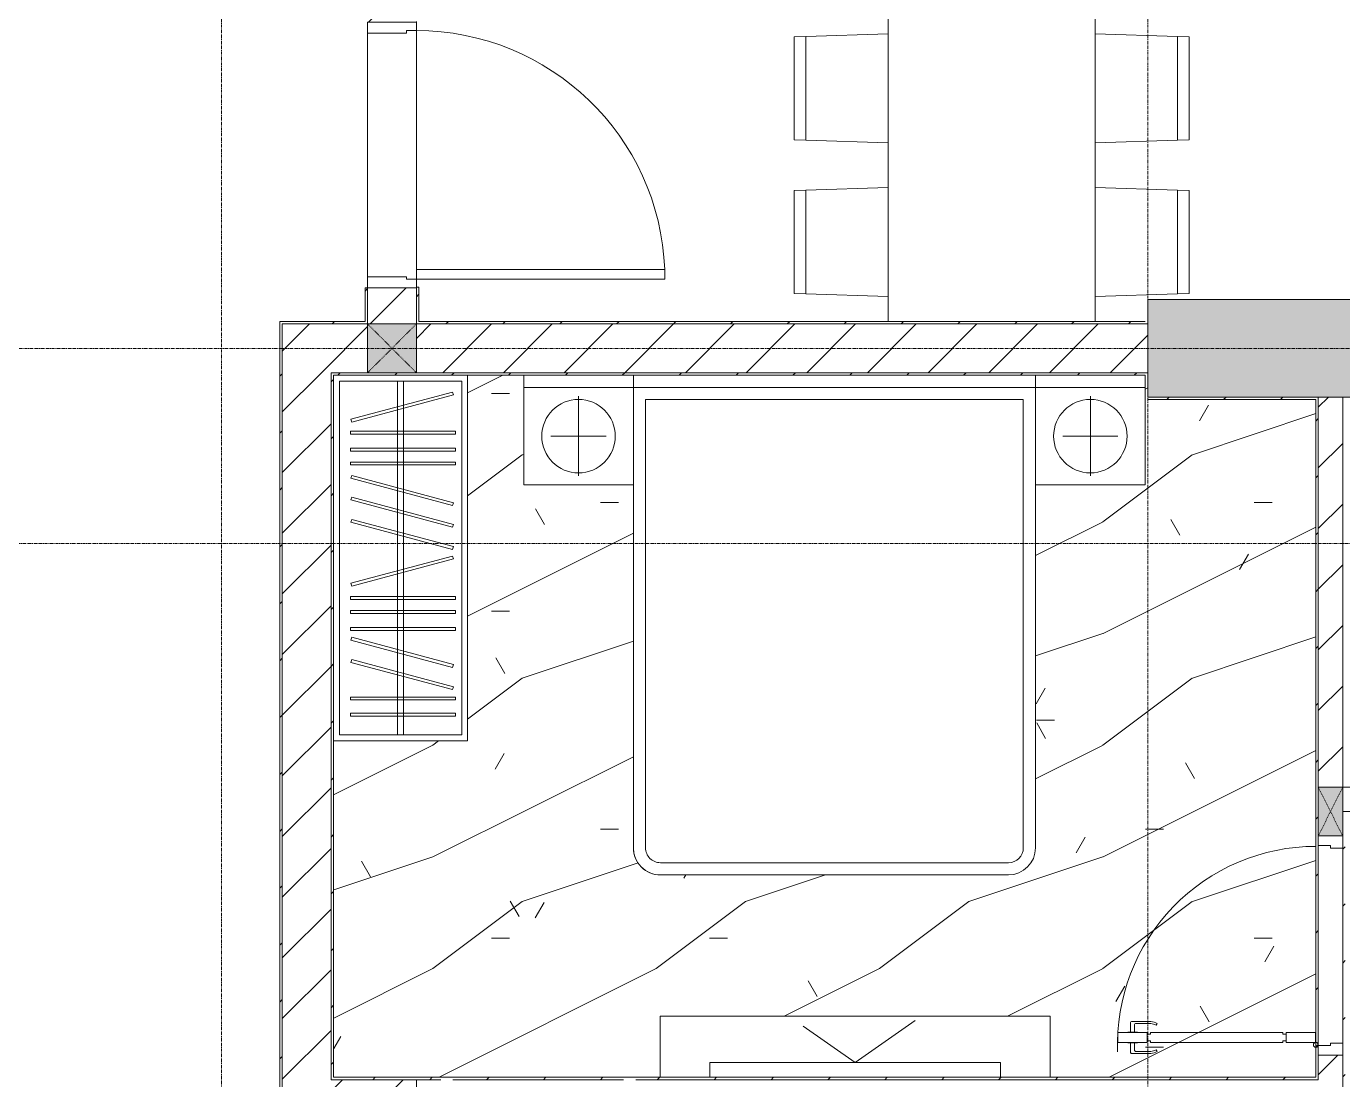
# Model space of a CAD drawing. Header units: millimetres. Extents: x 5357 to 259384, y -16348 to 109893.
# Drawn here: x 117453 to 122853, y 42337 to 46658 of the extents above; entities that cross this region are included whole.
import ezdxf

# ---------------------------------------------------------------- set-up
doc = ezdxf.new("R2010")
doc.units = ezdxf.units.MM
doc.linetypes.add('Dash', pattern=[6, 3, -3])
doc.linetypes.add('Grid Line', pattern=[22.225, 12.7, -3.175, 3.175, -3.175])
for name, color, linetype, lineweight in [('0-1', 7, 'Continuous', 5), ('A-DETL-GENF', 92, 'Continuous', 9), ('A-DETL-GENF-1', 53, 'Continuous', 9), ('A-DOOR', 31, 'Continuous', 9), ('A-DOOR-1', 254, 'Continuous', 9), ('A-DOOR-2', 53, 'Continuous', 9), ('A-DOOR-FRAM', 31, 'Continuous', 9), ('A-FLOR-1', 53, 'Continuous', 9), ('A-FLOR-PATT-1', 10, 'Continuous', 9), ('A-WALL', 113, 'Continuous', 9), ('A-WALL-1', 9, 'Continuous', 18), ('A-WALL-3', 113, 'Continuous', 18), ('A-WALL-PATT', 111, 'Continuous', 9), ('A-WALL-PATT-1', 10, 'Continuous', 9), ('A-WALL-PATT-2', 53, 'Continuous', 9), ('I-FURN-1', 254, 'Continuous', 9), ('I-WALL-1', 9, 'Continuous', 18), ('I-WALL-3', 2, 'Continuous', 18), ('S-COLS', 52, 'Continuous', 9), ('S-COLS-1', 253, 'Continuous', 5), ('S-COLS-2', 9, 'Continuous', 18), ('S-COLS-3', 53, 'Continuous', 9), ('S-COLS-4', 254, 'Continuous', 9), ('S-COLS-5', 52, 'Continuous', 18), ('S-COLS-6', 52, 'Dash', 9), ('S-COLS-HDLN', 52, 'Dash', 9), ('S-COLS-HDLN-1', 53, 'Dash', 9), ('S-GRID-1', 1, 'Grid Line', 9)]:
    doc.layers.add(name, color=color, linetype=linetype, lineweight=lineweight)
pattern_1 = [(45, (0, 0), (-124.4508, 124.4508), [])]
pattern_2 = [(45, (0, 0), (-116.67262, 116.67262), [])]

# ---------------------------------------------------------------- blocks, each defined once
blk = doc.blocks.new('M_Concrete-Rectangular-Column2 - 400x1300-812637-TKCS_MB CẢNH QUAN CÂY XANH')
at = {"layer": 'S-COLS-3'}
blk.add_hatch(color=256, dxfattribs=at).paths.add_polyline_path([(-650, 200), (-650, -200), (650, -200), (650, 200), (163.7, 200)])
at = {"layer": 'S-COLS-2'}
for p, q in [((-650, 200), (650, 200)), ((-650, -200), (-650, 200)), ((650, 200), (650, -200)), ((650, -200), (-650, -200))]:
    blk.add_line(p, q, dxfattribs=at)
blk = doc.blocks.new('NCV_TKTC_KET CAU_rvt-1-TKCS_MB CẢNH QUAN CÂY XANH')
at = {"layer": 'S-COLS-3'}
blk.add_blockref('M_Concrete-Rectangular-Column2 - 400x1300-812637-TKCS_MB CẢNH QUAN CÂY XANH', (122702.6, 45336.9), dxfattribs=at)
blk = doc.blocks.new('RES_BAN AN 1 - RES_BAN AN 1-V94-TKCS_MB CẢNH QUAN CÂY XANH')
at = {"layer": 'I-FURN-1'}
for p, q in [((-425, 0), (-425, -1275)), ((425, -1275), (425, 0)), ((-761.9, -113.5), (-425, -102.3)), ((-425, -102.3), (-425, -549.7)), ((425, -102.3), (425, -549.7)), ((761.9, -113.5), (425, -102.3)), ((-761.9, -113.5), (-809.6, -115.1)), ((-809.6, -115.1), (-809.6, -536.9)), ((-761.9, -538.5), (-761.9, -113.5)), ((-761.9, -538.5), (-761.9, -113.5)), ((761.9, -538.5), (761.9, -113.5)), ((761.9, -113.5), (761.9, -538.5)), ((809.6, -115.1), (761.9, -113.5)), ((809.6, -536.9), (809.6, -115.1)), ((-809.6, -536.9), (-761.9, -538.5)), ((-425, -549.7), (-761.9, -538.5)), ((425, -549.7), (761.9, -538.5)), ((761.9, -538.5), (809.6, -536.9)), ((-809.6, -745.3), (-761.9, -743.8)), ((-809.6, -1167.2), (-809.6, -745.3)), ((-761.9, -743.8), (-425, -732.5)), ((-761.9, -1168.8), (-761.9, -743.8)), ((-761.9, -743.8), (-761.9, -1168.8)), ((-425, -732.5), (-425, -1180)), ((425, -732.5), (425, -1180)), ((761.9, -743.8), (425, -732.5)), ((761.9, -743.8), (809.6, -745.3)), ((761.9, -1168.8), (761.9, -743.8)), ((761.9, -1168.8), (761.9, -743.8)), ((809.6, -745.3), (809.6, -1167.2)), ((-761.9, -1168.8), (-809.6, -1167.2)), ((-425, -1180), (-761.9, -1168.8)), ((425, -1180), (761.9, -1168.8)), ((809.6, -1167.2), (761.9, -1168.8)), ((-425, -1275), (425, -1275))]:
    blk.add_line(p, q, dxfattribs=at)
blk = doc.blocks.new('DOOR_CW_01 CANH MO-PANEL KINH - DIW_01-900x2200-CỬA GỖ VÂN LAMINATE-553393-TKCS_MB CẢNH QUAN CÂY XANH')
at = {"layer": 'A-DETL-GENF-1'}
for p, q in [((-397, 872), (-357, 872)), ((-397, 752), (-397, 872)), ((-357, 872), (-357, 752)), ((-442, 737), (-442, 816.5)), ((-399, 820.5), (-438, 820.5)), ((-399, 831.8), (-397, 831.8)), ((-399, 792.2), (-399, 831.8)), ((-397, 792.2), (-397, 831.8)), ((-357, 792.2), (-357, 831.8)), ((-355, 831.8), (-357, 831.8)), ((-355, 792.2), (-355, 831.8)), ((-355, 820.5), (-316, 820.5)), ((-312, 737), (-312, 816.5)), ((-434, 799.5), (-434, 737)), ((-399, 803.5), (-430, 803.5)), ((-397, 792.2), (-399, 792.2)), ((-357, 792.2), (-355, 792.2)), ((-355, 803.5), (-324, 803.5)), ((-320, 799.5), (-320, 737)), ((-433.9, 711.2), (-427.3, 715.8)), ((-357, 752), (-397, 752)), ((-397, 738), (-391, 738)), ((-397, 738), (-397, 196)), ((-363, 752), (-391, 752)), ((-391, 752), (-391, 738)), ((-363, 738), (-363, 752)), ((-357, 738), (-363, 738)), ((-357, 196), (-357, 738)), ((-320.1, 711.2), (-326.7, 715.8)), ((-397, 196), (-391, 196)), ((-357, 182), (-397, 182)), ((-397, 182), (-397, 62)), ((-391, 196), (-391, 182)), ((-391, 182), (-363, 182)), ((-357, 196), (-363, 196)), ((-363, 182), (-363, 196)), ((-357, 62), (-357, 182)), ((-397, 62), (-357, 62))]:
    blk.add_line(p, q, dxfattribs=at)
blk.add_circle((-407, 60), 10, dxfattribs=at)
for centre, radius, start, end in [((-407, 60), 814, 360, 92), ((-438, 816.5), 4, 90, 180), ((-316, 816.5), 4, 0, 90), ((-430, 799.5), 4, 90, 180), ((-324, 799.5), 4, 360, 90), ((-397, 737), 45, 180, 215), ((-397, 737), 37, 180, 215), ((-357, 737), 37, 325, 0), ((-357, 737), 45, 325, 0)]:
    blk.add_arc(centre, radius, start, end, dxfattribs=at)
at = {"layer": 'A-DOOR-2'}
for p, q in [((-410, 50), (-450, 50)), ((-450, 50), (-450, -50)), ((-410, 0), (-410, 50)), ((-400, 0), (-410, 0)), ((-407, 50), (-382, 50)), ((-400, -50), (-400, 0)), ((410, 0), (400, 0)), ((400, 0), (400, -50)), ((450, 50), (410, 50)), ((410, 50), (410, 0)), ((450, -50), (450, 50)), ((-450, -50), (-400, -50)), ((400, -50), (450, -50))]:
    blk.add_line(p, q, dxfattribs=at)
blk = doc.blocks.new('G1_SOF - BO TRU - 100x200-V87-TKCS_MB CẢNH QUAN CÂY XANH')
at = {"layer": 'S-COLS-3'}
blk.add_hatch(color=256, dxfattribs=at).paths.add_polyline_path([(-50, -100), (50, -100), (50, 100), (-50, 100)])
at = {"layer": 'S-COLS-2'}
for p, q in [((-50, -100), (-50, 100)), ((50, 100), (50, -100)), ((50, -100), (-50, -100))]:
    blk.add_line(p, q, dxfattribs=at)
at = {"layer": 'S-COLS-HDLN-1'}
for p, q in [((50, -100), (-50, 100)), ((-50, -100), (50, 100))]:
    blk.add_line(p, q, dxfattribs=at)
blk = doc.blocks.new('GIUONG NGU-2TAB-1600x2000 - GIUONG NGU-2TAB-1600x2000-851491-TKCS_MB CẢNH QUAN CÂY XANH')
at = {"layer": 'I-FURN-1'}
for p, q in [((569.6, 2050), (1997.1, 2050)), ((1997.1, 2050), (569.6, 2050)), ((1997.1, 2000), (569.6, 2000)), ((458.5, 50), (458.5, 1938.9)), ((458.5, 1938.9), (458.5, 50)), ((508.5, 1938.9), (508.5, 100)), ((2058.2, 100), (2058.2, 1938.9)), ((2108.2, 1938.9), (2108.2, 50)), ((2108.2, 50), (2108.2, 1938.9)), ((8.5, 50), (8.5, 450.3)), ((8.5, 450.3), (458.5, 450.3)), ((8.5, 450.3), (458.5, 450.3)), ((8.5, 50), (8.5, 450.3)), ((458.5, 450.3), (458.5, 50)), ((458.5, 450.3), (458.5, 50)), ((2108.2, 50), (2108.2, 450.3)), ((2108.2, 450.3), (2558.2, 450.3)), ((2108.2, 450.3), (2108.2, 50)), ((2558.2, 450.3), (2108.2, 450.3)), ((2558.2, 450.3), (2558.2, 50)), ((2558.2, 50), (2558.2, 450.3)), ((233.5, 86.8), (233.5, 413.5)), ((2333.2, 86.8), (2333.2, 413.5)), ((120.2, 250.2), (346.8, 250.2)), ((2446.5, 250.2), (2219.8, 250.2)), ((508.5, 100), (2058.2, 100)), ((458.5, 50), (8.5, 50)), ((8.5, 0), (8.5, 50)), ((8.5, 50), (458.5, 50)), ((458.5, 50), (8.5, 50)), ((2108.2, 50), (458.5, 50)), ((458.5, 50), (458.5, 0)), ((458.5, 0), (458.5, 50)), ((458.5, 50), (2108.2, 50)), ((458.5, 50), (2108.2, 50)), ((2558.2, 50), (2108.2, 50)), ((2108.2, 50), (2558.2, 50)), ((2108.2, 0), (2108.2, 50)), ((2108.2, 50), (2108.2, 0)), ((2108.2, 50), (2558.2, 50)), ((2558.2, 50), (2558.2, 0))]:
    blk.add_line(p, q, dxfattribs=at)
for centre in [(233.5, 250.2), (2333.2, 250.2)]:
    blk.add_circle(centre, 150.7, dxfattribs=at)
for centre, radius, start, end in [((569.6, 1938.9), 111.1, 90, 180), ((569.6, 1938.9), 111.1, 90, 180), ((569.6, 1938.9), 61.1, 90, 180), ((1997.1, 1938.9), 111.1, 0, 90), ((1997.1, 1938.9), 111.1, 360, 90), ((1997.1, 1938.9), 61.1, 360, 90)]:
    blk.add_arc(centre, radius, start, end, dxfattribs=at)
blk = doc.blocks.new('TU QUAN AO-SUITE ROOM_3 - TU QUAN AO-SUITE ROOM_3-V89-TKCS_MB CẢNH QUAN CÂY XANH')
at = {"layer": 'I-FURN-1'}
for p, q in [((0, -1500), (0, 0)), ((0, 0), (0, -1500)), ((-526, -24), (-24, -24)), ((-526, -1476), (-526, -24)), ((-526, -24), (-526, -600)), ((-287, -24), (-287, -576)), ((-263, -24), (-263, -576)), ((-24, -24), (-24, -1476)), ((-478.3, -181.1), (-61.3, -69.4)), ((-58.2, -80.9), (-475.2, -192.7)), ((-61.3, -69.4), (-58.2, -80.9)), ((-475.2, -192.7), (-478.3, -181.1)), ((-480.1, -229.7), (-50.1, -229.7)), ((-480.1, -241.7), (-480.1, -229.7)), ((-50.1, -241.7), (-480.1, -241.7)), ((-50.1, -229.7), (-50.1, -241.7)), ((-480.1, -299.2), (-50.1, -299.2)), ((-480.1, -311.2), (-480.1, -299.2)), ((-50.1, -311.2), (-480.1, -311.2)), ((-50.1, -299.2), (-50.1, -311.2)), ((-480.1, -356.4), (-50.1, -356.4)), ((-480.1, -368.4), (-480.1, -356.4)), ((-50.1, -368.4), (-480.1, -368.4)), ((-50.1, -356.4), (-50.1, -368.4)), ((-475.2, -411.5), (-478.3, -423.1)), ((-478.3, -423.1), (-61.3, -534.9)), ((-58.2, -523.3), (-475.2, -411.5)), ((-475.2, -500.3), (-478.3, -511.9)), ((-478.3, -511.9), (-61.3, -623.6)), ((-58.2, -612.1), (-475.2, -500.3)), ((-61.3, -534.9), (-58.2, -523.3)), ((-475.2, -591.5), (-478.3, -603.1)), ((-58.2, -703.3), (-475.2, -591.5)), ((-287, -576), (-287, -1476)), ((-263, -576), (-263, -1476)), ((-526, -1476), (-526, -600)), ((-478.3, -603.1), (-61.3, -714.9)), ((-61.3, -623.6), (-58.2, -612.1)), ((-478.3, -853.9), (-61.3, -742.1)), ((-58.2, -753.7), (-475.2, -865.5)), ((-61.3, -714.9), (-58.2, -703.3)), ((-61.3, -742.1), (-58.2, -753.7)), ((-475.2, -865.5), (-478.3, -853.9)), ((-480.1, -908.6), (-480.1, -920.6)), ((-480.1, -908.6), (-480.1, -920.6)), ((-50.1, -908.6), (-480.1, -908.6)), ((-50.1, -920.6), (-50.1, -908.6)), ((-480.1, -920.6), (-50.1, -920.6)), ((-480.1, -965.8), (-480.1, -977.8)), ((-480.1, -965.8), (-480.1, -977.8)), ((-50.1, -965.8), (-480.1, -965.8)), ((-50.1, -977.8), (-50.1, -965.8)), ((-480.1, -977.8), (-50.1, -977.8)), ((-480.1, -1035.3), (-480.1, -1047.3)), ((-480.1, -1035.3), (-480.1, -1047.3)), ((-50.1, -1035.3), (-480.1, -1035.3)), ((-480.1, -1047.3), (-50.1, -1047.3)), ((-475.2, -1075.3), (-478.3, -1086.9)), ((-58.2, -1187.1), (-475.2, -1075.3)), ((-50.1, -1047.3), (-50.1, -1035.3)), ((-478.3, -1086.9), (-61.3, -1198.6)), ((-475.2, -1166.5), (-478.3, -1178.1)), ((-478.3, -1178.1), (-61.3, -1289.9)), ((-58.2, -1278.3), (-475.2, -1166.5)), ((-61.3, -1198.6), (-58.2, -1187.1)), ((-61.3, -1289.9), (-58.2, -1278.3)), ((-480.1, -1320.5), (-480.1, -1332.5)), ((-480.1, -1320.5), (-480.1, -1332.5)), ((-50.1, -1320.5), (-480.1, -1320.5)), ((-480.1, -1332.5), (-50.1, -1332.5)), ((-50.1, -1332.5), (-50.1, -1320.5)), ((-480.1, -1386.9), (-480.1, -1398.9)), ((-480.1, -1386.9), (-480.1, -1398.9)), ((-50.1, -1386.9), (-480.1, -1386.9)), ((-480.1, -1398.9), (-50.1, -1398.9)), ((-50.1, -1398.9), (-50.1, -1386.9)), ((-550, -1500), (0, -1500)), ((0, -1500), (-550, -1500)), ((-24, -1476), (-526, -1476))]:
    blk.add_line(p, q, dxfattribs=at)
blk = doc.blocks.new('RES_BAN AN - RES_BAN AN-850638-TKCS_MB CẢNH QUAN CÂY XANH')
at = {"layer": 'I-FURN-1'}
for p, q in [((0, 0), (0, -250)), ((1600, -250), (1600, 0)), ((0, -250), (1600, -250))]:
    blk.add_line(p, q, dxfattribs=at)
blk = doc.blocks.new('KE TIVI-2 - KE TIVI-2-842843-TKCS_MB CẢNH QUAN CÂY XANH')
at = {"layer": 'I-FURN-1'}
for p, q in [((-595.6, 0), (-595.6, -60)), ((595.6, -60), (595.6, 0)), ((-595.6, -60), (595.6, -60)), ((0, -60), (-245.7, -232.1)), ((213, -209.1), (0, -60))]:
    blk.add_line(p, q, dxfattribs=at)
blk = doc.blocks.new('NCV_TKTC_TANG 1_rvt-1-TKCS_MB CẢNH QUAN CÂY XANH')
at = {"layer": 'A-FLOR-PATT-1'}
h = blk.add_hatch(dxfattribs=at)
h.set_pattern_fill('FP_5', color=256, style=0, pattern_type=2)
h.set_pattern_definition([(0, (0, 0), (1788.16, 447.04), [73.762, -1267.358, 73.762, -1267.358, -7152.64]), (0, (0, 0), (1788.16, 447.04), [-2682.24, 73.762, -2608.478, 73.762, -1267.358, -3129.28]), (0, (0, 0), (1788.16, 447.04), [-6705.6, 73.762, -820.318, 73.762, -2161.438]), (120, (670.56, 223.5), (-1281.228, 1325.072), [73.762, -1267.358, 73.762, -8419.998]), (120, (670.56, 223.5), (-1281.228, 1325.072), [-1414.882, -1267.358, 73.762, -2608.478, -4470.4]), (120, (670.56, 223.5), (-1281.228, 1325.072), [-5364.48, 73.762, -1267.358, 73.762, -3055.518]), (120, (670.56, 223.5), (-1281.228, 1325.072), [-6779.362, -820.318, 73.762, -2161.438]), (240, (894.1, 1117.6), (-506.932, -1772.112), [73.762, -1267.358, 73.762, -8419.998]), (240, (894.1, 1117.6), (-506.932, -1772.112), [-1414.882, -1267.358, 73.762, -2608.478, -4470.4]), (240, (894.1, 1117.6), (-506.932, -1772.112), [-5364.48, 73.762, -1267.358, 73.762, -3055.518]), (240, (894.1, 1117.6), (-506.932, -1772.112), [-6779.362, -820.318, 73.762, -2161.438])])
h.paths.add_polyline_path([(119052.5, 42346.9), (120052.6, 42346.9), (120052.6, 42596.9), (121652.6, 42596.9), (121652.6, 42346.9), (122742.6, 42346.9), (122742.6, 45126.9), (122052.6, 45126.9), (122052.6, 45226.9), (122042.5, 45226.9), (122042.5, 44776.6), (121592.5, 44776.6), (121592.5, 43288), (121588.7, 43259.3), (121577.6, 43232.5), (121558.7, 43208.5), (121536.9, 43191.8), (121510.1, 43180.7), (121481.4, 43176.9), (120053.9, 43176.9), (120025.2, 43180.7), (119998.4, 43191.8), (119975.4, 43209.5), (119957.7, 43232.5), (119946.6, 43259.3), (119942.8, 43288), (119942.8, 44776.6), (119492.8, 44776.6), (119492.8, 45226.9), (119262.6, 45226.9), (119262.6, 43726.9), (118712.6, 43726.9), (118714.5, 42346.9), (118852.5, 42346.9)])
h = blk.add_hatch(dxfattribs=at)
h.set_pattern_fill('FP_4', color=256, style=0, pattern_type=2)
h.set_pattern_definition([(216.87, (366.52, 916.3), (2748.89673, 1832.6049), [458.15, -4123.35]), (206.565, (916.3, 641.4), (-916.3012, -916.2996), [1024.455, -1024.455]), (198.435, (916.3, 183.26), (-1832.59854, -916.30195), [579.52, -2318.076])])
h.paths.add_polyline_path([(119052.5, 42346.9), (120052.6, 42346.9), (120052.6, 42596.9), (121652.6, 42596.9), (121652.6, 42346.9), (122742.6, 42346.9), (122742.6, 45126.9), (122052.6, 45126.9), (122052.6, 45226.9), (122042.5, 45226.9), (122042.5, 44776.6), (121592.5, 44776.6), (121592.5, 43288), (121588.7, 43259.3), (121577.6, 43232.5), (121558.7, 43208.5), (121536.9, 43191.8), (121510.1, 43180.7), (121481.4, 43176.9), (120053.9, 43176.9), (120025.2, 43180.7), (119998.4, 43191.8), (119975.4, 43209.5), (119957.7, 43232.5), (119946.6, 43259.3), (119942.8, 43288), (119942.8, 44776.6), (119492.8, 44776.6), (119492.8, 45226.9), (119262.6, 45226.9), (119262.6, 43726.9), (118712.6, 43726.9), (118714.5, 42346.9), (118852.5, 42346.9)])
at = {"layer": 'A-WALL-PATT-1'}
h = blk.add_hatch(dxfattribs=at)
h.set_pattern_fill('FP_2', color=256, style=0, pattern_type=2)
h.set_pattern_definition(pattern_1)
h.paths.add_polyline_path([(122769.2, 40436.9), (122852.6, 40436.9), (122852.6, 41337.3), (122752.6, 41337.3), (122752.6, 40436.9)])
h.paths.add_polyline_path([(122752.6, 42137.3), (122852.6, 42137.3), (122852.6, 42436.9), (122752.6, 42436.9), (122752.6, 42236.9)])
h.paths.add_polyline_path([(122769.2, 43536.9), (122852.6, 43536.9), (122852.6, 45136.9), (122752.6, 45136.9), (122752.6, 43536.9)])
at = {"layer": 'A-WALL-PATT-2'}
h = blk.add_hatch(dxfattribs=at)
h.set_pattern_fill('FP_10', color=256, style=0, pattern_type=2)
h.set_pattern_definition(pattern_2)
h.paths.add_polyline_path([(119062.6, 45436.9), (119062.6, 45587.4), (119052.6, 45587.4), (119052.6, 45436.9)])
h.paths.add_polyline_path([(119062.6, 46677.4), (119062.6, 48436.9), (119052.6, 48436.9), (119052.6, 46677.4)])
h = blk.add_hatch(dxfattribs=at)
h.set_pattern_fill('FP_10', color=256, style=0, pattern_type=2)
h.set_pattern_definition(pattern_2)
h.paths.add_polyline_path([(121558.7, 45436.9), (122042.6, 45436.9), (122042.6, 45446.9), (119062.6, 45446.9), (119062.6, 45436.9), (119137.9, 45436.9)])
h = blk.add_hatch(dxfattribs=at)
h.set_pattern_fill('FP_10', color=256, style=0, pattern_type=2)
h.set_pattern_definition(pattern_2)
h.paths.add_polyline_path([(118712.6, 42346.9), (118712.6, 45236.9), (118702.6, 45236.9), (118702.6, 42346.9)])
h = blk.add_hatch(dxfattribs=at)
h.set_pattern_fill('FP_10', color=256, style=0, pattern_type=2)
h.set_pattern_definition(pattern_2)
h.paths.add_polyline_path([(118712.6, 45226.9), (122052.6, 45226.9), (122052.6, 45236.9), (118712.6, 45236.9)])
h = blk.add_hatch(dxfattribs=at)
h.set_pattern_fill('FP_10', color=256, style=0, pattern_type=2)
h.set_pattern_definition(pattern_2)
h.paths.add_polyline_path([(122752.6, 45126.9), (122752.6, 45136.9), (122052.6, 45136.9), (122052.6, 45126.9), (122742.6, 45126.9)])
h = blk.add_hatch(dxfattribs=at)
h.set_pattern_fill('FP_10', color=256, style=0, pattern_type=2)
h.set_pattern_definition(pattern_2)
h.paths.add_polyline_path([(122752.6, 42346.9), (122752.6, 45126.9), (122742.6, 45126.9), (122742.6, 42346.9)])
h = blk.add_hatch(dxfattribs=at)
h.set_pattern_fill('FP_10', color=256, style=0, pattern_type=2)
h.set_pattern_definition(pattern_2)
h.paths.add_polyline_path([(122862.6, 40236.9), (122862.6, 43436.9), (122852.6, 43436.9), (122852.6, 40236.9)])
h = blk.add_hatch(dxfattribs=at)
h.set_pattern_fill('FP_10', color=256, style=0, pattern_type=2)
h.set_pattern_definition(pattern_2)
h.paths.add_polyline_path([(118702.6, 42336.9), (122752.6, 42336.9), (122752.6, 42346.9), (118702.6, 42346.9)])
at = {"layer": 'A-FLOR-1'}
for p, q in [((119052.6, 46677.4), (119052.6, 45587.4)), ((119052.7, 45587.4), (119052.7, 46677.4)), ((118852.7, 46630.3), (118852.7, 45630.3))]:
    blk.add_line(p, q, dxfattribs=at)
at = {"layer": 'A-WALL-1'}
for p, q in [((122752.6, 45136.9), (122752.6, 43536.9)), ((122852.6, 43536.9), (122852.6, 45136.9)), ((122902.6, 43536.9), (122852.6, 43536.9)), ((122852.6, 43436.9), (122902.6, 43436.9)), ((122752.6, 42436.9), (122752.6, 42336.9)), ((122852.6, 42137.3), (122852.6, 42436.9))]:
    blk.add_line(p, q, dxfattribs=at)
at = {"layer": 'I-WALL-1'}
for p, q in [((119062.6, 45587.4), (119052.6, 45587.4)), ((119052.6, 45587.4), (119052.6, 45436.9)), ((119062.6, 45446.9), (119062.6, 45587.4)), ((119052.6, 45436.9), (119062.6, 45436.9)), ((122042.6, 45446.9), (119062.6, 45446.9)), ((119062.6, 45436.9), (122042.6, 45436.9)), ((118712.6, 45236.9), (118702.6, 45236.9)), ((118702.6, 45236.9), (118702.6, 42346.9)), ((122052.6, 45236.9), (118712.6, 45236.9)), ((118712.6, 42346.9), (118712.6, 45226.9)), ((118712.6, 45226.9), (122042.6, 45226.9)), ((122052.6, 45126.9), (122742.6, 45126.9)), ((122742.6, 45126.9), (122742.6, 42346.9)), ((122752.6, 45126.9), (122752.6, 45136.9)), ((122752.6, 43536.9), (122752.6, 45126.9)), ((122862.6, 43436.9), (122852.6, 43436.9)), ((122752.6, 42476.9), (122752.6, 43296.9)), ((122852.6, 43286.9), (122852.6, 42486.9)), ((122752.6, 42346.9), (122752.6, 42436.9)), ((122852.6, 42436.9), (122852.6, 42137.3)), ((118702.6, 42346.9), (118702.6, 42336.9)), ((118702.6, 42336.9), (119152.6, 42336.9)), ((122742.6, 42346.9), (118712.6, 42346.9)), ((119202.6, 42336.9), (119902.6, 42336.9)), ((119952.6, 42336.9), (122752.6, 42336.9)), ((122752.6, 42336.9), (122752.6, 42346.9))]:
    blk.add_line(p, q, dxfattribs=at)
at = {"layer": 'A-DOOR-1', "rotation": 90.00000000000087}
blk.add_blockref('DOOR_CW_01 CANH MO-PANEL KINH - DIW_01-900x2200-CỬA GỖ VÂN LAMINATE-553393-TKCS_MB CẢNH QUAN CÂY XANH', (122802.6, 42886.9), dxfattribs=at)
at = {"layer": 'I-FURN-1', "rotation": 180}
for name, p in [('RES_BAN AN 1 - RES_BAN AN 1-V94-TKCS_MB CẢNH QUAN CÂY XANH', (121412.6, 45446.9)), ('GIUONG NGU-2TAB-1600x2000 - GIUONG NGU-2TAB-1600x2000-851491-TKCS_MB CẢNH QUAN CÂY XANH', (122051, 45226.9)), ('RES_BAN AN - RES_BAN AN-850638-TKCS_MB CẢNH QUAN CÂY XANH', (121652.6, 42346.9)), ('KE TIVI-2 - KE TIVI-2-842843-TKCS_MB CẢNH QUAN CÂY XANH', (120852.6, 42346.9))]:
    blk.add_blockref(name, p, dxfattribs=at)
at = {"layer": 'I-FURN-1'}
blk.add_blockref('TU QUAN AO-SUITE ROOM_3 - TU QUAN AO-SUITE ROOM_3-V89-TKCS_MB CẢNH QUAN CÂY XANH', (119262.6, 45226.9), dxfattribs=at)
at = {"layer": 'S-COLS-4', "rotation": 180}
blk.add_blockref('G1_SOF - BO TRU - 100x200-V87-TKCS_MB CẢNH QUAN CÂY XANH', (122802.6, 43436.9), dxfattribs=at)
blk = doc.blocks.new('FD_05 - FD_05-1000x2200mm-835434-TKCS_MB CẢNH QUAN CÂY XANH')
at = {"layer": 'A-DETL-GENF'}
for p, q in [((470, 100), (470, 1120)), ((470, 1120), (510, 1120)), ((510, 1120), (510, 100)), ((510, 100), (470, 100))]:
    blk.add_line(p, q, dxfattribs=at)
blk.add_arc((510, 100), 1020, 92.2475, 180, dxfattribs=at)
at = {"layer": 'A-DOOR-FRAM'}
for p, q in [((-510, 100), (-545, 100)), ((-545, 100), (-545, -100)), ((-510, 60), (-510, 100)), ((-500, 60), (-510, 60)), ((-500, -100), (-500, 60)), ((510, 60), (500, 60)), ((500, 60), (500, -100)), ((545, 100), (510, 100)), ((510, 100), (510, 60)), ((545, -100), (545, 100)), ((-545, -100), (-500, -100)), ((500, -100), (545, -100))]:
    blk.add_line(p, q, dxfattribs=at)
blk = doc.blocks.new('G1_SOF - BO TRU - 200x200-3051103-TKCS_MB CẢNH QUAN CÂY XANH')
at = {"layer": 'S-COLS-HDLN'}
for p, q in [((-100, -100), (100, 100)), ((100, -100), (-100, 100))]:
    blk.add_line(p, q, dxfattribs=at)

msp = doc.modelspace()

# ---------------------------------------------------------------- hatches: boundary and pattern name
at = {"layer": 'A-WALL-PATT'}
h = msp.add_hatch(dxfattribs=at)
h.set_pattern_fill('FP_41', color=256, style=0, pattern_type=2)
h.set_pattern_definition(pattern_2)
h.paths.add_polyline_path([(118852.5, 45436.9), (118852.5, 45585.3), (118842.5, 45583.1), (118842.5, 45436.9)])
h.paths.add_polyline_path([(118842.5, 46675.3), (118852.5, 46675.3), (118852.5, 49486.9), (118842.5, 49486.9), (118842.5, 46773.4)])
h = msp.add_hatch(dxfattribs=at)
h.set_pattern_fill('FP_1', color=256, style=0, pattern_type=2)
h.set_pattern_definition(pattern_1)
h.paths.add_polyline_path([(118852.5, 45436.9), (119052.5, 45436.9), (119052.5, 45585.3), (118852.5, 45585.3)])
h.paths.add_polyline_path([(118852.5, 46675.3), (119052.5, 46675.3), (119052.5, 48436.9), (118852.5, 48436.9), (118852.5, 46773.4)])
h.paths.add_polyline_path([(118852.5, 48636.9), (119052.5, 48636.9), (119052.5, 49486.9), (118852.5, 49486.9), (118852.5, 48745.9)])
h = msp.add_hatch(dxfattribs=at)
h.set_pattern_fill('FP_41', color=256, style=0, pattern_type=2)
h.set_pattern_definition(pattern_2)
h.paths.add_polyline_path([(118502.5, 41276.9), (118502.5, 45446.9), (118492.5, 45446.9), (118492.5, 41276.9)])
h = msp.add_hatch(dxfattribs=at)
h.set_pattern_fill('FP_41', color=256, style=0, pattern_type=2)
h.set_pattern_definition(pattern_2)
h.paths.add_polyline_path([(118532.6, 45436.9), (118842.5, 45436.9), (118842.5, 45446.9), (118502.5, 45446.9), (118502.5, 45436.9)])
h = msp.add_hatch(dxfattribs=at)
h.set_pattern_fill('FP_1', color=256, style=0, pattern_type=2)
h.set_pattern_definition(pattern_1)
h.paths.add_polyline_path([(118852.5, 45236.9), (118852.5, 45436.9), (118502.5, 45436.9), (118502.5, 45236.9), (118702.6, 45236.9)])
h.paths.add_polyline_path([(119052.5, 45236.9), (122052.6, 45236.9), (122052.6, 45436.9), (119052.5, 45436.9)])
h = msp.add_hatch(dxfattribs=at)
h.set_pattern_fill('FP_1', color=256, style=0, pattern_type=2)
h.set_pattern_definition(pattern_1)
h.paths.add_polyline_path([(118532.6, 42336.9), (118702.6, 42336.9), (118702.6, 45236.9), (118502.6, 45236.9), (118502.6, 42336.9)])
h = msp.add_hatch(dxfattribs=at)
h.set_pattern_fill('FP_1', color=256, style=0, pattern_type=2)
h.set_pattern_definition(pattern_1)
h.paths.add_polyline_path([(118532.6, 42136.9), (119052.5, 42136.9), (119052.5, 42336.9), (118502.5, 42336.9), (118502.5, 42136.9)])
at = {"layer": 'S-COLS-1'}
msp.add_hatch(color=256, dxfattribs=at).paths.add_polyline_path([(118852.5, 45236.9), (119052.5, 45236.9), (119052.5, 45436.9), (118852.5, 45436.9)])

# ---------------------------------------------------------------- linework, layer by layer
at = {"layer": 'A-WALL'}
for p, q in [((118852.5, 45630.3), (118852.5, 46630.3)), ((119052.5, 46640.3), (119052.5, 45620.3)), ((118852.5, 45236.9), (118852.5, 45585.3)), ((118842.5, 45436.9), (118502.5, 45436.9)), ((118502.5, 45436.9), (118502.5, 45236.9)), ((118502.5, 45436.9), (118842.5, 45436.9)), ((118852.5, 45436.9), (119052.5, 45436.9)), ((119052.5, 45436.9), (119052.5, 45236.9))]:
    msp.add_line(p, q, dxfattribs=at)
at = {"layer": 'A-WALL-3'}
for p, q in [((119052.5, 45436.9), (119052.5, 45585.3)), ((118852.5, 45436.9), (118842.5, 45436.9)), ((122052.6, 45436.9), (119052.5, 45436.9)), ((118502.6, 45236.9), (118502.6, 42336.9)), ((118702.6, 45236.9), (118852.5, 45236.9)), ((118702.6, 42336.9), (118702.6, 45236.9)), ((119052.5, 45236.9), (122052.6, 45236.9)), ((119052.5, 42336.9), (118702.6, 42336.9)), ((119052.5, 40435.3), (119052.5, 42336.9))]:
    msp.add_line(p, q, dxfattribs=at)
at = {"layer": 'I-WALL-3'}
for p, q in [((118852.5, 45585.3), (118842.5, 45585.3)), ((118842.5, 45585.3), (118842.5, 45446.9)), ((118492.5, 45446.9), (118492.5, 41276.9)), ((118842.5, 45446.9), (118492.5, 45446.9)), ((118842.5, 45436.9), (118852.5, 45436.9)), ((118502.5, 41286.9), (118502.5, 45236.9))]:
    msp.add_line(p, q, dxfattribs=at)
at = {"layer": 'S-COLS'}
for p, q in [((119052.5, 45436.9), (118852.5, 45436.9)), ((118852.5, 45436.9), (118852.5, 45236.9)), ((119052.5, 45236.9), (119052.5, 45436.9))]:
    msp.add_line(p, q, dxfattribs=at)
at = {"layer": 'S-COLS-5'}
msp.add_line((118852.5, 45236.9), (119052.5, 45236.9), dxfattribs=at)
at = {"layer": 'S-GRID-1'}
for p, q in [((118252.6, 20960.6), (118252.6, 80482.7)), ((122052.6, 20960.6), (122052.6, 80482.7)), ((127525.3, 45336.9), (32145.8, 45336.9)), ((130319.3, 44536.9), (29351.8, 44536.9))]:
    msp.add_line(p, q, dxfattribs=at)

# ---------------------------------------------------------------- block references
at = {"layer": '0-1'}
for name in ['NCV_TKTC_KET CAU_rvt-1-TKCS_MB CẢNH QUAN CÂY XANH', 'NCV_TKTC_TANG 1_rvt-1-TKCS_MB CẢNH QUAN CÂY XANH']:
    msp.add_blockref(name, (0, 0), dxfattribs=at)
at = {"layer": 'A-DOOR', "rotation": 270.0000000000001}
msp.add_blockref('FD_05 - FD_05-1000x2200mm-835434-TKCS_MB CẢNH QUAN CÂY XANH', (118952.5, 46130.3), dxfattribs=at)
at = {"layer": 'S-COLS-6', "rotation": 180}
msp.add_blockref('G1_SOF - BO TRU - 200x200-3051103-TKCS_MB CẢNH QUAN CÂY XANH', (118952.5, 45336.9), dxfattribs=at)

doc.saveas('drawing.dxf')
